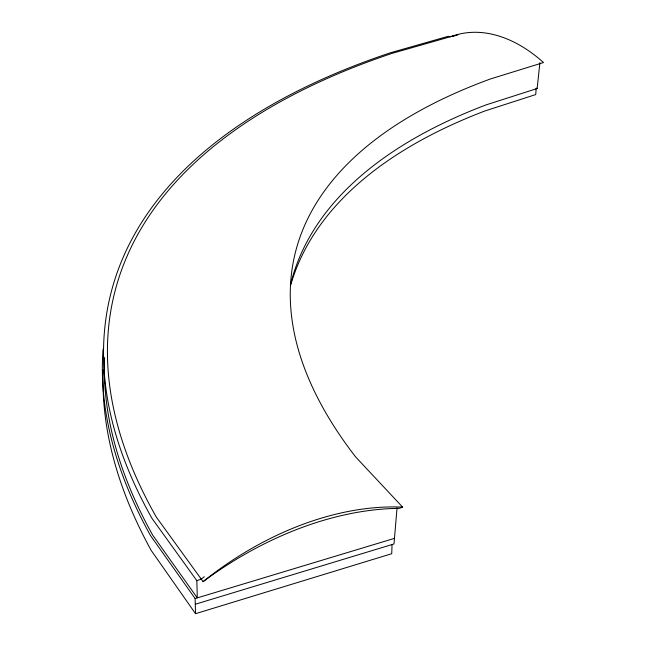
<?xml version="1.0" encoding="UTF-8"?>
<svg xmlns="http://www.w3.org/2000/svg" width="646" height="646" viewBox="0 0 646 646"><rect width="100%" height="100%" fill="white"/><g stroke="black" fill="none" stroke-linecap="round" stroke-linejoin="round"><path stroke-width="0.97" d="M392.041 544.554L391.742 553.703L195.536 613.7L151.148 550.36A1186.056 541.792 14.8 0 1 103.295 369.787M397.04 507.966L393.995 543.964L195.286 604.244M290.821 283.481A921.551 406.641 13.5 0 1 486.091 104.878L537.157 88.518L539.903 62.678M104.499 357.513A1188.583 536.228 14.5 0 0 152.706 535.163L197.296 597.889L196.844 580.673L201.197 579.05A284.014 188.317 -39.6 0 1 204.33 576.749M452.022 36.273A153.393 99.96 70.4 0 1 543.512 62.541L490.346 78.982A924.765 394.674 13 0 0 355.583 456.867L402.628 507.134L399.389 508.345A284.555 188.374 -39.6 0 0 203.086 581.658L156.372 517.171A1188.906 528.436 14.3 0 1 392.049 53.376L452.022 36.273A169.801 110.216 69.9 0 1 457.861 34.924M103.061 349.228A1191.595 537.755 14.6 0 0 150.566 535.663L195.132 598.543L394.464 538.368M537.157 88.518L536.172 88.114L535.744 94.558L484.686 111.047A921.681 409.968 13.6 0 0 290.555 285.572M196.844 580.673L152.052 518.48A1194.874 531.569 14.3 0 1 390.103 52.867L448.259 36.305L450.068 36.83A169.946 110.159 69.9 0 1 455.915 35.482M195.132 598.543L195.536 613.7M203.086 581.658A257.52 172.135 -39.8 0 1 402.628 507.134"/></g></svg>
